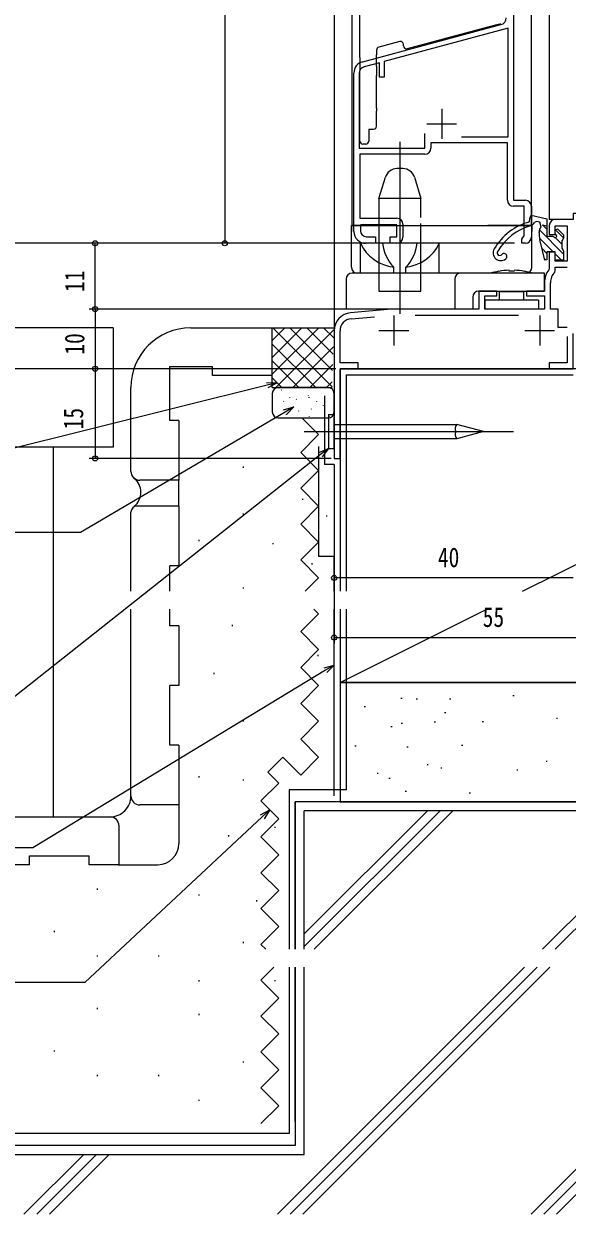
# Model space of a CAD drawing. Units: millimetres, scale not verified. Extents: x -693 to 693, y -1120 to 1122.
# Drawn here: x -553.4 to -462.5, y -802.7 to -603.5 of the extents above; entities that cross this region are included whole.
import ezdxf
from ezdxf.enums import TextEntityAlignment as Align

# ---------------------------------------------------------------- set-up
doc = ezdxf.new("R2010")
doc.units = ezdxf.units.MM
doc.header["$LTSCALE"] = 5
doc.layers.add('0-3_YKK_11', color=7, linetype='Continuous', lineweight=18)
for name, color, linetype in [('0-5_YKK_12', 2, 'Continuous'), ('0-6_YKK_13', 4, 'Continuous'), ('0-8_YKK_D', 6, 'Continuous'), ('0-A_YSS_K', 3, 'Continuous')]:
    doc.layers.add(name, color=color, linetype=linetype)
doc.styles.add('ＭＳ ゴシック', font='')
doc.styles.get('ＭＳ ゴシック').set_extended_font_data('MS Gothic')

msp = doc.modelspace()

# ---------------------------------------------------------------- linework, layer by layer
at = {"layer": '0-3_YKK_11'}
for p, q in [((-496.705, -609.849), (-473.577, -603.651)), ((-498.187, -638.246), (-498.187, -611.78)), ((-483.487, -617.746), (-483.487, -622.746)), ((-485.987, -620.246), (-480.987, -620.246)), ((-480.201, -622.446), (-472.387, -622.446)), ((-468.487, -634.046), (-468.487, -639.246)), ((-489.987, -637.046), (-489.987, -639.246)), ((-491.922, -651.284), (-498.749, -651.881)), ((-498.661, -652.877), (-494.757, -652.536)), ((-491.487, -652.346), (-491.487, -657.346)), ((-487.915, -652.246), (-470.659, -652.246)), ((-467.087, -652.346), (-467.087, -657.346)), ((-493.987, -654.846), (-488.987, -654.846)), ((-469.587, -654.846), (-464.587, -654.846))]:
    msp.add_line(p, q, dxfattribs=at)
for points in [[(-471.487, -551.246), (-471.487, -633.046), (-469.487, -633.046)], [(-480.201, -622.446), (-472.387, -622.446), (-472.387, -604.264), (-493.087, -609.811), (-493.087, -612.446), (-493.887, -612.446), (-493.887, -610.025), (-496.472, -610.718)], [(-497.287, -611.78), (-497.287, -624.346), (-486.287, -624.346), (-486.287, -621.871)], [(-472.487, -633.046), (-472.487, -623.446), (-485.287, -623.446), (-485.287, -624.346)], [(-486.287, -625.346), (-497.187, -625.346), (-497.187, -636.046), (-490.987, -636.046)], [(-469.487, -640.246), (-470.087, -640.246), (-470.087, -639.546), (-469.887, -639.263), (-469.687, -638.98), (-469.687, -634.046), (-471.487, -634.046)], [(-460.514, -636.477), (-460.222, -636.246), (-447.487, -636.246), (-447.487, -637.746), (-446.487, -637.746), (-446.487, -635.246), (-461.487, -635.246), (-461.487, -636.246), (-464.487, -636.246)], [(-490.987, -640.246), (-492.087, -640.246), (-492.087, -639.146), (-490.987, -639.146), (-490.987, -637.146), (-497.087, -637.146), (-497.087, -638.146)], [(-465.487, -637.246), (-465.487, -638.746), (-464.487, -638.746), (-464.487, -637.346), (-462.487, -637.346), (-462.487, -643.246), (-464.487, -643.246), (-464.487, -641.746), (-465.487, -641.746), (-465.487, -644.479), (-465.549, -644.661)], [(-496.087, -639.146), (-494.587, -639.146), (-494.587, -640.246), (-496.187, -640.246)], [(-464.57, -645.053), (-464.487, -644.846), (-464.487, -644.246), (-462.487, -644.246)], [(-466.287, -646.846), (-466.287, -648.246), (-469.287, -648.246), (-469.287, -649.046), (-466.287, -649.046), (-466.287, -651.246), (-476.287, -651.246), (-476.287, -649.046), (-474.287, -649.046), (-474.287, -648.246), (-477.287, -648.246), (-477.287, -651.246), (-491.051, -651.246)], [(-462.487, -654.346), (-463.987, -654.346), (-463.987, -651.246), (-465.287, -651.246), (-465.287, -646.846)], [(-501.487, -654.87), (-501.487, -676.246), (-500.487, -676.246), (-500.487, -661.246), (-497.487, -661.246), (-497.487, -660.246), (-500.487, -660.246), (-500.487, -654.87)], [(-462.487, -655.846), (-462.487, -660.246), (-465.487, -660.246), (-465.487, -661.246), (-461.487, -661.246), (-461.487, -655.346)]]:
    msp.add_lwpolyline(points, dxfattribs=at)
for centre, radius, start, end in [((-473.887, -602.492), 1.2, 285, 0.00001), ((-496.187, -611.78), 2, 105, 180.00001), ((-496.187, -611.78), 1.1, 104.99999, 179.99999), ((-486.287, -624.346), 1, 270.00001, 359.99999), ((-471.487, -633.046), 1, 180.00001, 269.99999), ((-469.487, -634.046), 1, 0.00001, 89.99999), ((-490.987, -637.046), 1, 0.00001, 89.99999), ((-464.487, -637.246), 1, 90.00001, 179.99999), ((-496.187, -638.246), 2, 180.00001, 269.99999), ((-496.087, -638.146), 1, 180.00001, 269.99999), ((-490.987, -639.246), 1, 270.00001, 359.99999), ((-469.487, -639.246), 1, 270.00001, 359.99999), ((-462.687, -646.846), 3.6, 142.64314, 179.99999), ((-462.687, -646.846), 2.6, 136.39635, 179.99998), ((-491.051, -661.246), 10, 90.00001, 94.99999), ((-498.487, -654.87), 3, 94.99999, 180), ((-498.487, -654.87), 2, 94.99998, 179.99999)]:
    msp.add_arc(centre, radius, start, end, dxfattribs=at)
at = {"layer": '0-5_YKK_12'}
for p, q in [((-501.484, -480.54), (-501.487, -676.246)), ((-498.487, -637.246), (-498.487, -480.54)), ((-468.487, -637.246), (-468.486, -480.54)), ((-465.487, -480.54), (-465.487, -636.246)), ((-498.487, -637.246), (-468.487, -637.246)), ((-461.487, -636.246), (-465.487, -636.246)), ((-500.487, -676.246), (-500.487, -661.246)), ((-500.487, -661.246), (-461.487, -661.246)), ((-501.487, -676.246), (-500.487, -676.246))]:
    msp.add_line(p, q, dxfattribs=at)
at = {"layer": '0-6_YKK_13'}
for p, q in [((-497.187, -609.144), (-497.187, -589.344)), ((-474.258, -603.677), (-475.758, -604.078)), ((-475.758, -604.078), (-489.258, -607.696)), ((-490.517, -606.48), (-494.017, -607.418)), ((-489.887, -607.213), (-489.887, -606.963)), ((-497.187, -609.144), (-497.187, -611.373)), ((-494.387, -607.901), (-494.387, -608.687)), ((-494.387, -610.623), (-494.387, -608.687)), ((-497.187, -623.144), (-497.187, -611.373)), ((-494.387, -610.623), (-494.387, -612.176)), ((-494.387, -617.644), (-494.387, -612.176)), ((-494.387, -617.644), (-494.387, -618.144)), ((-494.387, -620.644), (-494.387, -618.144)), ((-495.687, -621.144), (-495.687, -623.144)), ((-495.687, -621.144), (-494.887, -621.144)), ((-490.486, -623.29), (-490.486, -652.069)), ((-496.187, -623.644), (-496.687, -623.644)), ((-489.974, -627.75), (-490.998, -627.75)), ((-488.059, -629.175), (-486.986, -632.75)), ((-493.986, -632.75), (-493.986, -640.25)), ((-486.986, -635.946), (-486.986, -632.75)), ((-498.587, -637.246), (-497.387, -637.246)), ((-498.587, -637.246), (-498.587, -638.246)), ((-498.587, -644.246), (-498.587, -637.246)), ((-492.099, -637.246), (-498.587, -637.246)), ((-491.387, -637.246), (-495.887, -637.246)), ((-491.472, -637.246), (-492.099, -637.246)), ((-491.187, -637.246), (-491.472, -637.246)), ((-491.187, -637.246), (-475.787, -637.246)), ((-486.986, -640.25), (-486.986, -636.946)), ((-475.503, -637.246), (-475.787, -637.246)), ((-474.876, -637.246), (-475.503, -637.246)), ((-469.487, -637.246), (-468.387, -637.246)), ((-468.387, -637.246), (-468.387, -638.246)), ((-465.887, -637.376), (-466.687, -637.196)), ((-465.887, -637.901), (-466.564, -637.223)), ((-467.187, -638.465), (-467.187, -638.304)), ((-463.087, -642.048), (-467.139, -637.996)), ((-464.836, -641.646), (-467.103, -639.379)), ((-463.387, -640.401), (-464.492, -639.296)), ((-463.088, -639.352), (-464.446, -637.995)), ((-493.373, -640.25), (-497.086, -640.25)), ((-497.086, -645.25), (-497.086, -640.25)), ((-493.986, -640.25), (-493.986, -648.25)), ((-486.986, -648.25), (-486.986, -640.25)), ((-466.241, -643.064), (-467.054, -639.611)), ((-465.887, -641.942), (-466.696, -641.133)), ((-473.977, -642.302), (-473.521, -642.222)), ((-466.136, -643.04), (-466.281, -642.895)), ((-463.436, -643.046), (-464.487, -641.995)), ((-471.787, -645.246), (-498.487, -645.246)), ((-469.387, -645.246), (-497.587, -645.246)), ((-491.486, -645.25), (-491.486, -644.25)), ((-489.486, -645.25), (-489.486, -644.25)), ((-473.937, -644.937), (-473.937, -644.93)), ((-472.217, -644.937), (-472.217, -644.76)), ((-466.287, -645.246), (-471.787, -645.246)), ((-469.637, -644.937), (-469.637, -644.93)), ((-466.287, -646.246), (-466.287, -645.246)), ((-499.487, -646.246), (-499.487, -651.246)), ((-481.287, -646.246), (-481.287, -651.246)), ((-493.986, -648.25), (-486.986, -648.25)), ((-486.987, -648.25), (-486.986, -648.25)), ((-478.287, -649.246), (-478.287, -651.246)), ((-473.787, -648.346), (-473.778, -648.246)), ((-469.787, -648.346), (-473.787, -648.346)), ((-473.787, -649.746), (-473.787, -648.346)), ((-469.795, -648.246), (-469.787, -648.346)), ((-469.787, -648.346), (-469.787, -649.746)), ((-478.287, -651.246), (-499.487, -651.246)), ((-467.287, -649.746), (-476.287, -649.746)), ((-476.287, -649.746), (-476.287, -651.246)), ((-467.287, -651.246), (-476.287, -651.246)), ((-467.287, -649.746), (-467.287, -651.246)), ((-502.427, -668.926), (-502.427, -674.566)), ((-502.427, -668.926), (-501.487, -668.926)), ((-501.487, -674.566), (-501.487, -668.926)), ((-501.487, -670.546), (-480.966, -670.546)), ((-476.487, -671.746), (-480.966, -670.546)), ((-506.487, -671.746), (-471.487, -671.746)), ((-480.966, -672.946), (-501.487, -672.946)), ((-481.124, -671.746), (-476.487, -671.746)), ((-476.487, -671.746), (-480.966, -672.946)), ((-502.427, -674.566), (-501.487, -674.566))]:
    msp.add_line(p, q, dxfattribs=at)
for points in [[(-473.629, -603.508), (-473.758, -603.543), (-474.258, -603.677)], [(-486.986, -632.75), (-493.986, -632.75), (-492.914, -629.175)], [(-468.806, -636.654), (-468.737, -636.106), (-468.521, -635.553), (-465.887, -636.146), (-465.887, -639.046), (-464.948, -639.046), (-464.697, -639.182)], [(-468.387, -644.246), (-468.387, -637.246), (-474.876, -637.246)], [(-466.854, -637.558), (-467.077, -636.698), (-467.622, -636.575), (-467.965, -636.752)], [(-464.351, -638.836), (-464.487, -638.585), (-464.487, -637.97), (-464.099, -637.809), (-463.087, -638.821), (-463.087, -639.326), (-463.237, -639.586), (-463.387, -639.846), (-463.387, -641.046), (-463.237, -641.306), (-463.087, -641.565), (-463.087, -643.046), (-464.487, -643.046), (-464.487, -641.646), (-465.887, -641.646), (-465.887, -643.023), (-466.241, -643.064)], [(-483.886, -645.25), (-483.886, -640.25), (-487.6, -640.25)], [(-471.357, -644.937), (-471.357, -644.915), (-471.357, -644.902), (-471.357, -644.871), (-471.357, -644.843), (-471.357, -644.819), (-471.357, -644.799), (-471.357, -644.783), (-471.357, -644.77)], [(-477.287, -648.246), (-466.287, -648.246), (-466.287, -646.246)]]:
    msp.add_lwpolyline(points, dxfattribs=at)
for centre, radius, start, end in [((-493.887, -607.901), 0.5, 105, 180), ((-490.387, -606.963), 0.5, 0, 105), ((-489.387, -607.213), 0.5, 180, 285), ((-494.887, -620.644), 0.5, 270, 0), ((-496.687, -623.144), 0.5, 180, 270), ((-496.187, -623.144), 0.5, 270, 0), ((-490.998, -629.75), 2, 90, 163.30076), ((-489.974, -629.75), 2, 16.69924, 90), ((-466.103, -646.282), 10, 105.6814, 149.34193), ((-466.103, -646.282), 9.3, 105.6814, 149.34193), ((-468.887, -636.365), 1, 285.68142, 337.25421), ((-466.187, -638.304), 1, 131.81033, 179.99998), ((-462.187, -638.465), 5, 179.99998, 193.24648), ((-464.487, -639.046), 0.25, 213.05575, 56.94427), ((-490.696, -637.224), 7.07, 205.34048, 263.58416), ((-486.618, -639.51), 6.795, 186.25564, 224.23877), ((-490.276, -637.224), 7.07, 276.41584, 334.65952), ((-494.354, -639.51), 6.795, 315.76123, 353.74436), ((-473.587, -641.846), 1.3, 149.34193, 308.68218), ((-473.587, -641.846), 0.6, 149.34193, 229.4891), ((-473.087, -642.47), 0.5, 308.68218, 150.29602), ((-498.487, -646.246), 1, 90, 180), ((-497.587, -644.246), 1, 180, 270), ((-480.287, -646.246), 1, 90, 180), ((-471.787, -657.398), 12.652, 99.78413, 106.16172), ((-471.787, -657.398), 12.645, 91.94883, 99.78984), ((-471.787, -657.398), 12.468, 88.02321, 91.97646), ((-471.787, -657.398), 12.645, 80.21016, 88.05097), ((-471.787, -657.398), 12.652, 73.83828, 80.21587), ((-469.387, -644.246), 1, 270, 0), ((-477.287, -649.246), 1, 90, 180), ((-480.017, -671.281), 1.2, 142.21414, 202.78586), ((-480.017, -672.211), 1.2, 157.21414, 217.78586)]:
    msp.add_arc(centre, radius, start, end, dxfattribs=at)
at = {"layer": '0-8_YKK_D'}
for p, q in [((-519.786, -515.244), (-519.786, -640.246)), ((-471.287, -640.246), (-572.487, -640.246)), ((-496.862, -640.246), (-572.487, -640.246)), ((-497.187, -640.246), (-542.487, -640.246)), ((-541.487, -651.246), (-541.487, -640.246)), ((-497.085, -640.246), (-520.786, -640.246)), ((-490.887, -651.246), (-542.487, -651.246)), ((-490.887, -651.246), (-542.487, -651.246)), ((-541.487, -651.246), (-541.487, -661.246)), ((-501.187, -661.246), (-572.487, -661.246)), ((-501.187, -661.246), (-542.487, -661.246)), ((-501.487, -661.246), (-542.487, -661.246)), ((-541.487, -661.246), (-541.487, -676.246)), ((-501.987, -676.246), (-542.487, -676.246)), ((-501.487, -677.246), (-501.487, -697.246)), ((-501.487, -679.246), (-501.487, -707.246)), ((-461.487, -696.246), (-501.487, -696.246)), ((-501.487, -706.246), (-446.485, -706.246))]:
    msp.add_line(p, q, dxfattribs=at)
for points in [[(-511.027, -663.579), (-512.677, -663.989), (-557.047, -675.01), (-609.247, -675.01)], [(-512.787, -663.547), (-511.027, -663.579), (-512.567, -664.431)], [(-508.242, -667.641), (-509.707, -668.503), (-543.959, -688.648), (-609.379, -688.648)], [(-509.938, -668.11), (-508.242, -667.641), (-509.476, -668.896)], [(-502.427, -674.566), (-503.761, -675.62), (-571.05, -728.823), (-605.668, -728.823)], [(-504.043, -675.263), (-502.427, -674.566), (-503.478, -675.977)], [(-501.487, -710.827), (-502.941, -711.708), (-551.901, -741.4), (-605.481, -741.4)], [(-503.177, -711.319), (-501.487, -710.827), (-502.705, -712.098)], [(-512.267, -735.085), (-513.509, -736.245), (-543.227, -763.979), (-596.807, -763.979)], [(-513.82, -735.912), (-512.267, -735.085), (-513.199, -736.578)]]:
    msp.add_lwpolyline(points, dxfattribs=at)
for centre in [(-541.487, -640.246), (-519.786, -640.246), (-541.487, -651.246), (-541.487, -651.246), (-541.487, -661.246), (-541.487, -676.246), (-501.487, -696.246), (-501.487, -706.246)]:
    msp.add_circle(centre, 0.425, dxfattribs=at)
at = {"layer": '0-A_YSS_K'}
for p, q in [((-538.487, -654.388), (-598.209, -654.388)), ((-538.487, -654.388), (-538.487, -674.388)), ((-525.487, -654.388), (-511.836, -654.388)), ((-511.836, -654.388), (-501.487, -654.388)), ((-509.718, -654.388), (-511.836, -656.507)), ((-506.889, -654.388), (-511.836, -659.335)), ((-504.061, -654.388), (-511.836, -662.164)), ((-511.836, -664.388), (-511.836, -654.388)), ((-511.836, -662.388), (-511.836, -654.388)), ((-511.732, -654.388), (-501.836, -664.284)), ((-501.496, -654.652), (-511.232, -664.388)), ((-508.904, -654.388), (-501.737, -661.555)), ((-506.075, -654.388), (-501.642, -658.822)), ((-503.247, -654.388), (-501.546, -656.089)), ((-511.836, -657.113), (-504.561, -664.388)), ((-501.599, -657.583), (-508.404, -664.388)), ((-528.987, -660.888), (-521.836, -660.888)), ((-511.836, -659.941), (-507.389, -664.388)), ((-501.701, -660.514), (-505.575, -664.388)), ((-500.487, -661.246), (-500.487, -698.476)), ((-469.947, -698.476), (-395.487, -661.246)), ((-511.836, -662.77), (-510.218, -664.388)), ((-501.803, -663.445), (-502.747, -664.388)), ((-499.487, -662.246), (-461.487, -662.246)), ((-499.487, -662.246), (-499.487, -698.476)), ((-535.487, -678.412), (-535.487, -664.388)), ((-511.836, -664.388), (-501.836, -664.388)), ((-511.836, -665.388), (-511.836, -668.453)), ((-502.487, -664.388), (-510.836, -664.388)), ((-510.339, -664.786), (-510.312, -664.744)), ((-509.533, -665.318), (-509.531, -665.308)), ((-503.664, -665.459), (-503.637, -665.417)), ((-501.487, -668.453), (-501.487, -665.388)), ((-509.952, -666.728), (-509.925, -666.686)), ((-508.922, -666.135), (-508.923, -666.035)), ((-507.823, -666.401), (-507.796, -666.359)), ((-506.997, -666.234), (-506.995, -666.224)), ((-505.793, -665.785), (-505.766, -665.743)), ((-505.655, -666.088), (-505.656, -665.988)), ((-504.37, -666.761), (-504.368, -666.751)), ((-503.277, -667.401), (-503.25, -667.359)), ((-503.087, -665.768), (-503.087, -677.248)), ((-510.209, -668.199), (-510.207, -668.19)), ((-509.465, -668.96), (-509.438, -668.917)), ((-507.662, -669.067), (-507.66, -669.057)), ((-507.436, -668.343), (-507.409, -668.301)), ((-505.61, -669.312), (-505.612, -669.212)), ((-505.307, -668.017), (-505.28, -667.975)), ((-502.344, -669.265), (-502.345, -669.165)), ((-501.823, -667.629), (-501.821, -667.619)), ((-527.487, -669.91), (-527.487, -679.912)), ((-510.836, -669.453), (-502.487, -669.453)), ((-504.087, -672.246), (-506.88, -669.453)), ((-507.087, -675.246), (-504.087, -672.246)), ((-507.084, -675.246), (-504.084, -672.246)), ((-538.487, -674.388), (-598.209, -674.388)), ((-548.487, -674.388), (-548.487, -736.246)), ((-504.087, -678.246), (-507.087, -675.246)), ((-504.087, -674.246), (-504.087, -692.668)), ((-501.487, -677.248), (-503.087, -677.248)), ((-516.696, -677.608), (-516.696, -677.808)), ((-507.087, -681.246), (-504.087, -678.246)), ((-527.487, -679.912), (-533.987, -679.912)), ((-527.487, -684.246), (-527.487, -679.912)), ((-504.084, -684.246), (-507.084, -681.246)), ((-506.806, -682.993), (-506.806, -683.193)), ((-535.487, -698.476), (-535.487, -685.246)), ((-527.487, -684.246), (-534.487, -684.246)), ((-516.696, -685.466), (-516.696, -685.666)), ((-502.739, -685.793), (-502.739, -685.993)), ((-524.114, -689.883), (-524.114, -690.083)), ((-511.751, -690.411), (-511.751, -690.611)), ((-504.087, -696.246), (-507.087, -693.246)), ((-501.487, -692.668), (-504.087, -692.668)), ((-501.487, -698.476), (-501.487, -692.668)), ((-528.987, -698.476), (-528.987, -694.248)), ((-505.239, -693.793), (-505.239, -693.993)), ((-506.317, -698.476), (-504.087, -696.246)), ((-516.696, -697.828), (-516.696, -698.028)), ((-535.487, -732.746), (-535.487, -701.476)), ((-528.987, -704.248), (-528.987, -701.476)), ((-507.087, -705.246), (-504.087, -702.246)), ((-504.087, -702.246), (-504.857, -701.476)), ((-501.487, -732.746), (-501.487, -701.476)), ((-500.487, -701.476), (-500.487, -713.746)), ((-500.487, -713.746), (-475.947, -701.476)), ((-499.487, -701.476), (-499.487, -731.746)), ((-527.487, -704.248), (-528.987, -704.248)), ((-518.573, -704.127), (-518.573, -704.327)), ((-504.084, -708.246), (-507.084, -705.246)), ((-507.087, -711.246), (-504.087, -708.246)), ((-504.213, -709.127), (-504.213, -709.327)), ((-521.641, -712.135), (-521.641, -712.335)), ((-528.987, -724.248), (-528.987, -714.248)), ((-500.487, -713.746), (-395.487, -713.746)), ((-490.305, -716.362), (-490.105, -716.362)), ((-487.738, -716.505), (-487.538, -716.505)), ((-482.159, -716.505), (-481.959, -716.505)), ((-471.584, -715.934), (-471.384, -715.934)), ((-496.455, -717.791), (-496.255, -717.791)), ((-483.022, -718.792), (-482.822, -718.792)), ((-516.696, -720.08), (-516.696, -720.28)), ((-492, -721.14), (-491.8, -721.14)), ((-490.273, -720.563), (-490.073, -720.563)), ((-484.732, -720.364), (-484.532, -720.364)), ((-476.708, -720.275), (-476.508, -720.275)), ((-464.301, -719.698), (-464.101, -719.698)), ((-527.487, -724.248), (-528.987, -724.248)), ((-504.087, -726.246), (-507.087, -723.246)), ((-504.084, -726.246), (-507.084, -723.246)), ((-498.027, -724.365), (-497.827, -724.365)), ((-489.31, -724.508), (-489.11, -724.508)), ((-480.159, -724.222), (-479.959, -724.222)), ((-507.084, -729.246), (-504.084, -726.246)), ((-466.011, -726.937), (-465.811, -726.937)), ((-494.313, -728.931), (-494.113, -728.931)), ((-485.941, -727.488), (-485.741, -727.488)), ((-483.637, -728.065), (-483.437, -728.065)), ((-470.937, -728.354), (-470.737, -728.354)), ((-524.114, -729.443), (-524.114, -729.643)), ((-516.696, -729.97), (-516.696, -730.17)), ((-492.306, -729.795), (-492.106, -729.795)), ((-499.487, -731.746), (-508.987, -731.746)), ((-508.987, -731.746), (-508.987, -758.413)), ((-489.595, -731.939), (-489.395, -731.939)), ((-478.872, -732.225), (-478.672, -732.225)), ((-527.487, -734.246), (-527.487, -740.746)), ((-387.987, -733.746), (-507.987, -733.746)), ((-507.987, -733.746), (-507.987, -758.413)), ((-507.987, -758.413), (-507.987, -733.746)), ((-597.966, -736.246), (-538.987, -736.246)), ((-389.487, -735.246), (-506.487, -735.246)), ((-506.487, -757.967), (-483.766, -735.246)), ((-506.487, -755.845), (-485.888, -735.246)), ((-506.487, -758.413), (-506.487, -735.246)), ((-504.812, -758.413), (-481.645, -735.246)), ((-443.461, -735.246), (-466.629, -758.413)), ((-464.507, -758.413), (-441.34, -735.246)), ((-537.487, -744.246), (-537.487, -737.746)), ((-511.393, -737.899), (-511.393, -738.099)), ((-519.169, -739.333), (-519.169, -739.533)), ((-552.489, -742.746), (-542.489, -742.746)), ((-552.489, -744.246), (-552.489, -742.746)), ((-537.638, -744.246), (-530.987, -744.246)), ((-510.767, -748.585), (-513.767, -745.585)), ((-541.139, -748.233), (-541.139, -748.433)), ((-513.767, -751.585), (-510.767, -748.585)), ((-524.114, -749.223), (-524.114, -749.423)), ((-514.47, -750.208), (-514.47, -750.408)), ((-548.319, -755.336), (-548.319, -755.536)), ((-516.696, -757.168), (-516.696, -757.368)), ((-512.939, -758.413), (-513.767, -757.585)), ((-541.139, -759.439), (-541.139, -759.639)), ((-530.882, -759.439), (-530.882, -759.639)), ((-513.767, -763.585), (-511.594, -761.413)), ((-469.629, -761.413), (-510.961, -802.746)), ((-508.987, -761.413), (-508.987, -789.246)), ((-508.84, -802.746), (-467.507, -761.413)), ((-507.987, -761.413), (-507.987, -791.246)), ((-507.987, -787.246), (-507.987, -761.413)), ((-465.386, -761.413), (-506.719, -802.746)), ((-506.487, -792.746), (-506.487, -761.413)), ((-468.535, -802.746), (-427.202, -761.413)), ((-466.414, -802.746), (-425.081, -761.413)), ((-464.292, -802.746), (-422.96, -761.413)), ((-524.114, -763.585), (-524.114, -763.785)), ((-511.393, -763.568), (-511.393, -763.768)), ((-541.139, -768.233), (-541.139, -768.433)), ((-524.114, -769.223), (-524.114, -769.423)), ((-510.767, -772.585), (-513.767, -769.585)), ((-513.767, -775.585), (-510.767, -772.585)), ((-548.319, -775.336), (-548.319, -775.536)), ((-516.696, -777.168), (-516.696, -777.368)), ((-541.139, -779.439), (-541.139, -779.639)), ((-530.882, -779.439), (-530.882, -779.639)), ((-510.767, -784.585), (-513.767, -781.585)), ((-524.114, -783.585), (-524.114, -783.785)), ((-513.767, -787.585), (-510.767, -784.585)), ((-508.987, -789.246), (-598.186, -789.246)), ((-507.987, -791.246), (-597.987, -791.246)), ((-597.987, -792.746), (-506.487, -792.746)), ((-553.388, -802.746), (-543.388, -792.746)), ((-551.266, -802.746), (-541.266, -792.746)), ((-549.145, -802.746), (-539.145, -792.746))]:
    msp.add_line(p, q, dxfattribs=at)
for points in [[(-527.487, -669.91), (-528.987, -669.91), (-528.987, -660.888)], [(-511.836, -662.388), (-521.836, -662.388), (-521.836, -660.888)], [(-395.487, -680.152), (-395.487, -661.246), (-500.487, -661.246)], [(-507.087, -687.246), (-504.087, -684.246), (-507.087, -681.246)], [(-527.487, -684.246), (-527.487, -694.248), (-528.987, -694.248)], [(-507.087, -693.246), (-504.087, -690.246), (-507.087, -687.246)], [(-527.487, -704.248), (-527.487, -714.248), (-528.987, -714.248)], [(-507.087, -717.246), (-504.087, -714.246), (-507.087, -711.246)], [(-507.084, -717.246), (-504.084, -714.246), (-507.084, -711.246)], [(-507.087, -723.246), (-504.087, -720.246), (-507.087, -717.246)], [(-507.084, -723.246), (-504.084, -720.246), (-507.084, -717.246)], [(-527.487, -724.248), (-527.487, -734.246), (-533.987, -734.246)], [(-512.597, -728.755), (-510.087, -726.246), (-507.087, -729.246), (-504.087, -726.246)], [(-513.767, -733.585), (-510.767, -730.585), (-512.597, -728.755)], [(-513.767, -739.585), (-510.767, -736.585), (-513.767, -733.585)], [(-513.767, -745.585), (-510.767, -742.585), (-513.767, -739.585)], [(-552.489, -744.246), (-562.489, -744.246), (-562.489, -742.746)], [(-537.487, -744.246), (-542.489, -744.246), (-542.489, -742.746)], [(-513.767, -757.585), (-510.767, -754.585), (-513.767, -751.585)], [(-513.767, -769.585), (-510.767, -766.585), (-513.767, -763.585)], [(-513.767, -781.585), (-510.767, -778.585), (-513.767, -775.585)]]:
    msp.add_lwpolyline(points, dxfattribs=at)
msp.add_lwpolyline([(-395.487, -733.746), (-395.487, -713.746), (-500.487, -713.746), (-500.487, -733.746)], close=True, dxfattribs=at)
for centre, radius, start, end in [((-525.487, -664.388), 10, 90, 180), ((-510.836, -665.388), 1, 90, 180), ((-502.487, -665.388), 1, 0, 90), ((-510.836, -668.453), 1, 180, 270), ((-502.487, -668.453), 1, 270, 0), ((-533.987, -678.412), 1.5, 180, 270), ((-536.815, -681.912), 3, 308.94244, 51.05756), ((-534.487, -685.246), 1, 90, 180), ((-538.987, -732.746), 3.5, 270, 0.00003), ((-533.987, -732.746), 1.5, 180, 270), ((-538.987, -737.746), 1.5, 0, 90), ((-530.987, -740.746), 3.5, 270, 0)]:
    msp.add_arc(centre, radius, start, end, dxfattribs=at)

# ---------------------------------------------------------------- texts
at = {"layer": '0-8_YKK_D', "style": 'ＭＳ ゴシック', "width": 0.8}
for s, p in [('11', (-542.287, -648.386)), ('10', (-542.287, -658.886)), ('15', (-542.487, -671.386))]:
    msp.add_text(s, height=3.299, rotation=90, dxfattribs=at).set_placement(p, align=Align.BOTTOM_LEFT)
for s, p in [('40', (-484.127, -695.446)), ('55', (-476.626, -705.446))]:
    msp.add_text(s, height=3.299, dxfattribs=at).set_placement(p, align=Align.BOTTOM_LEFT)

doc.saveas('drawing.dxf')
